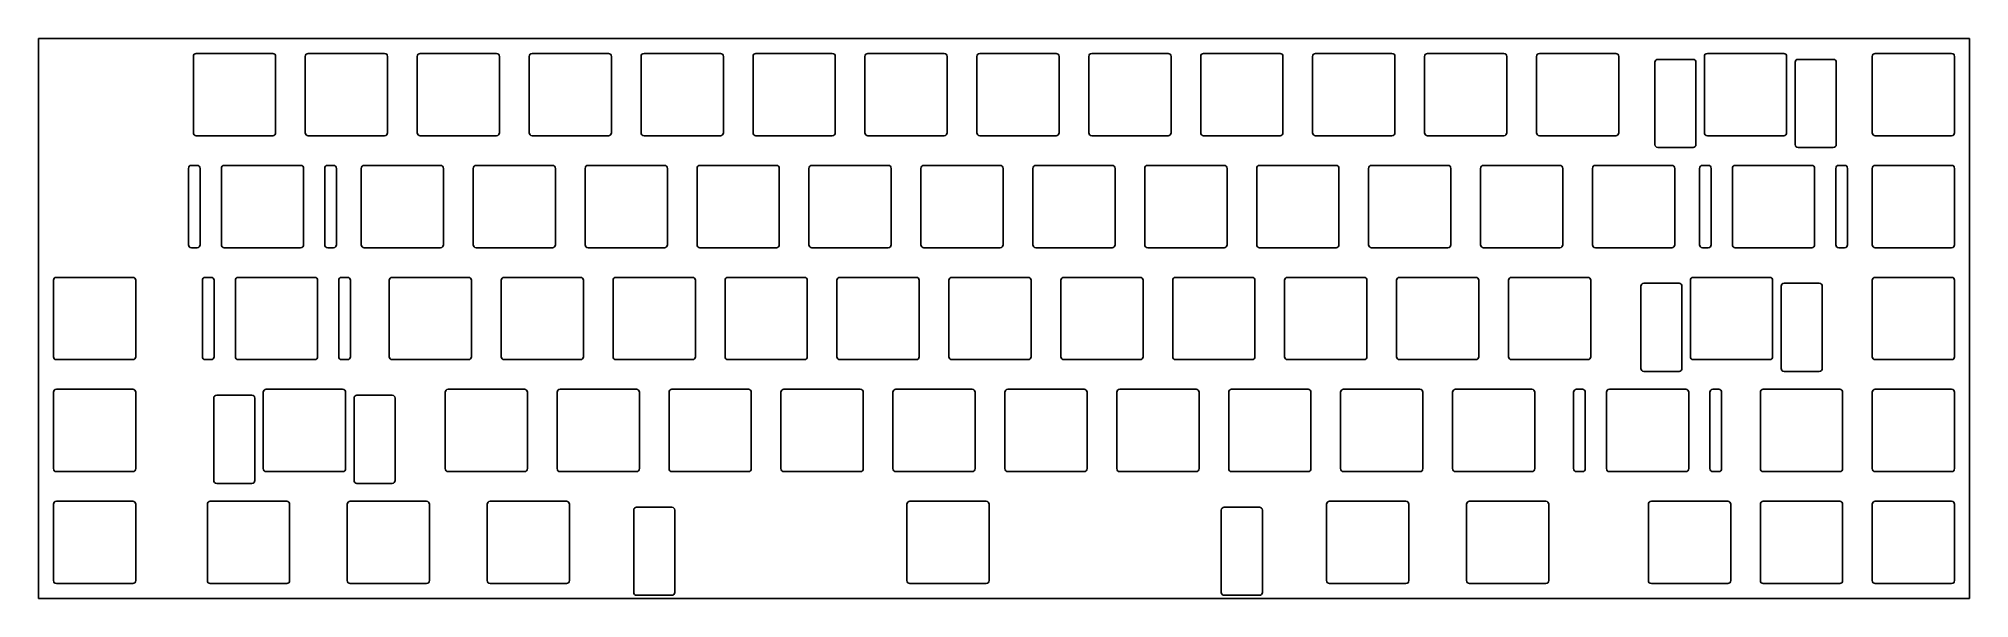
# Model space of a CAD drawing. Header units: millimetres. Extents: x 0 to 329, y -95 to 0.
import ezdxf

# ---------------------------------------------------------------- set-up
doc = ezdxf.new("R2010")
doc.units = ezdxf.units.MM

msp = doc.modelspace()

# ---------------------------------------------------------------- linework, layer by layer
for p, q in [((0, 0), (328.6125, 0)), ((0, 0), (0, -95.25)), ((328.6125, 0), (328.6125, -95.25)), ((26.3375, -3.025), (26.3375, -16.025)), ((26.8375, -2.525), (39.8375, -2.525)), ((40.3375, -3.025), (40.3375, -16.025)), ((45.3875, -3.025), (45.3875, -16.025)), ((45.8875, -2.525), (58.8875, -2.525)), ((59.3875, -3.025), (59.3875, -16.025)), ((64.4375, -3.025), (64.4375, -16.025)), ((64.9375, -2.525), (77.9375, -2.525)), ((78.4375, -3.025), (78.4375, -16.025)), ((83.4875, -3.025), (83.4875, -16.025)), ((83.9875, -2.525), (96.9875, -2.525)), ((97.4875, -3.025), (97.4875, -16.025)), ((102.5375, -3.025), (102.5375, -16.025)), ((103.0375, -2.525), (116.0375, -2.525)), ((116.5375, -3.025), (116.5375, -16.025)), ((121.5875, -3.025), (121.5875, -16.025)), ((122.0875, -2.525), (135.0875, -2.525)), ((135.5875, -3.025), (135.5875, -16.025)), ((140.6375, -3.025), (140.6375, -16.025)), ((141.1375, -2.525), (154.1375, -2.525)), ((154.6375, -3.025), (154.6375, -16.025)), ((159.6875, -3.025), (159.6875, -16.025)), ((160.1875, -2.525), (173.1875, -2.525)), ((173.6875, -3.025), (173.6875, -16.025)), ((178.7375, -3.025), (178.7375, -16.025)), ((179.2375, -2.525), (192.2375, -2.525)), ((192.7375, -3.025), (192.7375, -16.025)), ((197.7875, -3.025), (197.7875, -16.025)), ((198.2875, -2.525), (211.2875, -2.525)), ((211.7875, -3.025), (211.7875, -16.025)), ((216.8375, -3.025), (216.8375, -16.025)), ((217.3375, -2.525), (230.3375, -2.525)), ((230.8375, -3.025), (230.8375, -16.025)), ((235.8875, -3.025), (235.8875, -16.025)), ((236.3875, -2.525), (249.3875, -2.525)), ((249.8875, -3.025), (249.8875, -16.025)), ((254.9375, -3.025), (254.9375, -16.025)), ((255.4375, -2.525), (268.4375, -2.525)), ((268.9375, -3.025), (268.9375, -16.025)), ((283.5125, -3.025), (283.5125, -16.025)), ((284.0125, -2.525), (297.0125, -2.525)), ((297.5125, -3.025), (297.5125, -16.025)), ((312.0875, -3.025), (312.0875, -16.025)), ((312.5875, -2.525), (325.5875, -2.525)), ((326.0875, -3.025), (326.0875, -16.025)), ((275.0745, -4.025), (275.0745, -18.025)), ((275.5745, -3.525), (281.5745, -3.525)), ((282.0745, -4.025), (282.0745, -18.025)), ((298.9505, -4.025), (298.9505, -18.025)), ((299.4505, -3.525), (305.4505, -3.525)), ((305.9505, -4.025), (305.9505, -18.025)), ((26.8375, -16.525), (39.8375, -16.525)), ((45.8875, -16.525), (58.8875, -16.525)), ((64.9375, -16.525), (77.9375, -16.525)), ((83.9875, -16.525), (96.9875, -16.525)), ((103.0375, -16.525), (116.0375, -16.525)), ((122.0875, -16.525), (135.0875, -16.525)), ((141.1375, -16.525), (154.1375, -16.525)), ((160.1875, -16.525), (173.1875, -16.525)), ((179.2375, -16.525), (192.2375, -16.525)), ((198.2875, -16.525), (211.2875, -16.525)), ((217.3375, -16.525), (230.3375, -16.525)), ((236.3875, -16.525), (249.3875, -16.525)), ((255.4375, -16.525), (268.4375, -16.525)), ((275.5745, -18.525), (281.5745, -18.525)), ((284.0125, -16.525), (297.0125, -16.525)), ((299.4505, -18.525), (305.4505, -18.525)), ((312.5875, -16.525), (325.5875, -16.525)), ((25.5, -22.075), (25.5, -35.075)), ((26, -21.575), (27, -21.575)), ((27.5, -22.075), (27.5, -35.075)), ((31.1, -22.075), (31.1, -35.075)), ((31.6, -21.575), (44.6, -21.575)), ((45.1, -22.075), (45.1, -35.075)), ((48.7, -22.075), (48.7, -35.075)), ((49.2, -21.575), (50.2, -21.575)), ((50.7, -22.075), (50.7, -35.075)), ((54.9125, -22.075), (54.9125, -35.075)), ((55.4125, -21.575), (68.4125, -21.575)), ((68.9125, -22.075), (68.9125, -35.075)), ((73.9625, -22.075), (73.9625, -35.075)), ((74.4625, -21.575), (87.4625, -21.575)), ((87.9625, -22.075), (87.9625, -35.075)), ((93.0125, -22.075), (93.0125, -35.075)), ((93.5125, -21.575), (106.5125, -21.575)), ((107.0125, -22.075), (107.0125, -35.075)), ((112.0625, -22.075), (112.0625, -35.075)), ((112.5625, -21.575), (125.5625, -21.575)), ((126.0625, -22.075), (126.0625, -35.075)), ((131.1125, -22.075), (131.1125, -35.075)), ((131.6125, -21.575), (144.6125, -21.575)), ((145.1125, -22.075), (145.1125, -35.075)), ((150.1625, -22.075), (150.1625, -35.075)), ((150.6625, -21.575), (163.6625, -21.575)), ((164.1625, -22.075), (164.1625, -35.075)), ((169.2125, -22.075), (169.2125, -35.075)), ((169.7125, -21.575), (182.7125, -21.575)), ((183.2125, -22.075), (183.2125, -35.075)), ((188.2625, -22.075), (188.2625, -35.075)), ((188.7625, -21.575), (201.7625, -21.575)), ((202.2625, -22.075), (202.2625, -35.075)), ((207.3125, -22.075), (207.3125, -35.075)), ((207.8125, -21.575), (220.8125, -21.575)), ((221.3125, -22.075), (221.3125, -35.075)), ((226.3625, -22.075), (226.3625, -35.075)), ((226.8625, -21.575), (239.8625, -21.575)), ((240.3625, -22.075), (240.3625, -35.075)), ((245.4125, -22.075), (245.4125, -35.075)), ((245.9125, -21.575), (258.9125, -21.575)), ((259.4125, -22.075), (259.4125, -35.075)), ((264.4625, -22.075), (264.4625, -35.075)), ((264.9625, -21.575), (277.9625, -21.575)), ((278.4625, -22.075), (278.4625, -35.075)), ((282.675, -22.075), (282.675, -35.075)), ((283.175, -21.575), (284.175, -21.575)), ((284.675, -22.075), (284.675, -35.075)), ((288.275, -22.075), (288.275, -35.075)), ((288.775, -21.575), (301.775, -21.575)), ((302.275, -22.075), (302.275, -35.075)), ((305.875, -22.075), (305.875, -35.075)), ((306.375, -21.575), (307.375, -21.575)), ((307.875, -22.075), (307.875, -35.075)), ((312.0875, -22.075), (312.0875, -35.075)), ((312.5875, -21.575), (325.5875, -21.575)), ((326.0875, -22.075), (326.0875, -35.075)), ((26, -35.575), (27, -35.575)), ((31.6, -35.575), (44.6, -35.575)), ((49.2, -35.575), (50.2, -35.575)), ((55.4125, -35.575), (68.4125, -35.575)), ((74.4625, -35.575), (87.4625, -35.575)), ((93.5125, -35.575), (106.5125, -35.575)), ((112.5625, -35.575), (125.5625, -35.575)), ((131.6125, -35.575), (144.6125, -35.575)), ((150.6625, -35.575), (163.6625, -35.575)), ((169.7125, -35.575), (182.7125, -35.575)), ((188.7625, -35.575), (201.7625, -35.575)), ((207.8125, -35.575), (220.8125, -35.575)), ((226.8625, -35.575), (239.8625, -35.575)), ((245.9125, -35.575), (258.9125, -35.575)), ((264.9625, -35.575), (277.9625, -35.575)), ((283.175, -35.575), (284.175, -35.575)), ((288.775, -35.575), (301.775, -35.575)), ((306.375, -35.575), (307.375, -35.575)), ((312.5875, -35.575), (325.5875, -35.575)), ((2.525, -41.125), (2.525, -54.125)), ((3.025, -40.625), (16.025, -40.625)), ((16.525, -41.125), (16.525, -54.125)), ((27.88125, -41.125), (27.88125, -54.125)), ((28.38125, -40.625), (29.38125, -40.625)), ((29.88125, -41.125), (29.88125, -54.125)), ((33.48125, -41.125), (33.48125, -54.125)), ((33.98125, -40.625), (46.98125, -40.625)), ((47.48125, -41.125), (47.48125, -54.125)), ((51.08125, -41.125), (51.08125, -54.125)), ((51.58125, -40.625), (52.58125, -40.625)), ((53.08125, -41.125), (53.08125, -54.125)), ((59.675, -41.125), (59.675, -54.125)), ((60.175, -40.625), (73.175, -40.625)), ((73.675, -41.125), (73.675, -54.125)), ((78.725, -41.125), (78.725, -54.125)), ((79.225, -40.625), (92.225, -40.625)), ((92.725, -41.125), (92.725, -54.125)), ((97.775, -41.125), (97.775, -54.125)), ((98.275, -40.625), (111.275, -40.625)), ((111.775, -41.125), (111.775, -54.125)), ((116.825, -41.125), (116.825, -54.125)), ((117.325, -40.625), (130.325, -40.625)), ((130.825, -41.125), (130.825, -54.125)), ((135.875, -41.125), (135.875, -54.125)), ((136.375, -40.625), (149.375, -40.625)), ((149.875, -41.125), (149.875, -54.125)), ((154.925, -41.125), (154.925, -54.125)), ((155.425, -40.625), (168.425, -40.625)), ((168.925, -41.125), (168.925, -54.125)), ((173.975, -41.125), (173.975, -54.125)), ((174.475, -40.625), (187.475, -40.625)), ((187.975, -41.125), (187.975, -54.125)), ((193.025, -41.125), (193.025, -54.125)), ((193.525, -40.625), (206.525, -40.625)), ((207.025, -41.125), (207.025, -54.125)), ((212.075, -41.125), (212.075, -54.125)), ((212.575, -40.625), (225.575, -40.625)), ((226.075, -41.125), (226.075, -54.125)), ((231.125, -41.125), (231.125, -54.125)), ((231.625, -40.625), (244.625, -40.625)), ((245.125, -41.125), (245.125, -54.125)), ((250.175, -41.125), (250.175, -54.125)), ((250.675, -40.625), (263.675, -40.625)), ((264.175, -41.125), (264.175, -54.125)), ((272.69325, -42.125), (272.69325, -56.125)), ((273.19325, -41.625), (279.19325, -41.625)), ((279.69325, -42.125), (279.69325, -56.125)), ((281.13125, -41.125), (281.13125, -54.125)), ((281.63125, -40.625), (294.63125, -40.625)), ((295.13125, -41.125), (295.13125, -54.125)), ((296.56925, -42.125), (296.56925, -56.125)), ((297.06925, -41.625), (303.06925, -41.625)), ((303.56925, -42.125), (303.56925, -56.125)), ((312.0875, -41.125), (312.0875, -54.125)), ((312.5875, -40.625), (325.5875, -40.625)), ((326.0875, -41.125), (326.0875, -54.125)), ((3.025, -54.625), (16.025, -54.625)), ((28.38125, -54.625), (29.38125, -54.625)), ((33.98125, -54.625), (46.98125, -54.625)), ((51.58125, -54.625), (52.58125, -54.625)), ((60.175, -54.625), (73.175, -54.625)), ((79.225, -54.625), (92.225, -54.625)), ((98.275, -54.625), (111.275, -54.625)), ((117.325, -54.625), (130.325, -54.625)), ((136.375, -54.625), (149.375, -54.625)), ((155.425, -54.625), (168.425, -54.625)), ((174.475, -54.625), (187.475, -54.625)), ((193.525, -54.625), (206.525, -54.625)), ((212.575, -54.625), (225.575, -54.625)), ((231.625, -54.625), (244.625, -54.625)), ((250.675, -54.625), (263.675, -54.625)), ((281.63125, -54.625), (294.63125, -54.625)), ((312.5875, -54.625), (325.5875, -54.625)), ((273.19325, -56.625), (279.19325, -56.625)), ((297.06925, -56.625), (303.06925, -56.625)), ((2.525, -60.175), (2.525, -73.175)), ((3.025, -59.675), (16.025, -59.675)), ((16.525, -60.175), (16.525, -73.175)), ((29.80575, -61.175), (29.80575, -75.175)), ((30.30575, -60.675), (36.30575, -60.675)), ((36.80575, -61.175), (36.80575, -75.175)), ((38.24375, -60.175), (38.24375, -73.175)), ((38.74375, -59.675), (51.74375, -59.675)), ((52.24375, -60.175), (52.24375, -73.175)), ((53.68175, -61.175), (53.68175, -75.175)), ((54.18175, -60.675), (60.18175, -60.675)), ((60.68175, -61.175), (60.68175, -75.175)), ((69.2, -60.175), (69.2, -73.175)), ((69.7, -59.675), (82.7, -59.675)), ((83.2, -60.175), (83.2, -73.175)), ((88.25, -60.175), (88.25, -73.175)), ((88.75, -59.675), (101.75, -59.675)), ((102.25, -60.175), (102.25, -73.175)), ((107.3, -60.175), (107.3, -73.175)), ((107.8, -59.675), (120.8, -59.675)), ((121.3, -60.175), (121.3, -73.175)), ((126.35, -60.175), (126.35, -73.175)), ((126.85, -59.675), (139.85, -59.675)), ((140.35, -60.175), (140.35, -73.175)), ((145.4, -60.175), (145.4, -73.175)), ((145.9, -59.675), (158.9, -59.675)), ((159.4, -60.175), (159.4, -73.175)), ((164.45, -60.175), (164.45, -73.175)), ((164.95, -59.675), (177.95, -59.675)), ((178.45, -60.175), (178.45, -73.175)), ((183.5, -60.175), (183.5, -73.175)), ((184, -59.675), (197, -59.675)), ((197.5, -60.175), (197.5, -73.175)), ((202.55, -60.175), (202.55, -73.175)), ((203.05, -59.675), (216.05, -59.675)), ((216.55, -60.175), (216.55, -73.175)), ((221.6, -60.175), (221.6, -73.175)), ((222.1, -59.675), (235.1, -59.675)), ((235.6, -60.175), (235.6, -73.175)), ((240.65, -60.175), (240.65, -73.175)), ((241.15, -59.675), (254.15, -59.675)), ((254.65, -60.175), (254.65, -73.175)), ((261.24375, -60.175), (261.24375, -73.175)), ((261.74375, -59.675), (262.74375, -59.675)), ((263.24375, -60.175), (263.24375, -73.175)), ((266.84375, -60.175), (266.84375, -73.175)), ((267.34375, -59.675), (280.34375, -59.675)), ((280.84375, -60.175), (280.84375, -73.175)), ((284.44375, -60.175), (284.44375, -73.175)), ((284.94375, -59.675), (285.94375, -59.675)), ((286.44375, -60.175), (286.44375, -73.175)), ((293.0375, -60.175), (293.0375, -73.175)), ((293.5375, -59.675), (306.5375, -59.675)), ((307.0375, -60.175), (307.0375, -73.175)), ((312.0875, -60.175), (312.0875, -73.175)), ((312.5875, -59.675), (325.5875, -59.675)), ((326.0875, -60.175), (326.0875, -73.175)), ((3.025, -73.675), (16.025, -73.675)), ((38.74375, -73.675), (51.74375, -73.675)), ((69.7, -73.675), (82.7, -73.675)), ((88.75, -73.675), (101.75, -73.675)), ((107.8, -73.675), (120.8, -73.675)), ((126.85, -73.675), (139.85, -73.675)), ((145.9, -73.675), (158.9, -73.675)), ((164.95, -73.675), (177.95, -73.675)), ((184, -73.675), (197, -73.675)), ((203.05, -73.675), (216.05, -73.675)), ((222.1, -73.675), (235.1, -73.675)), ((241.15, -73.675), (254.15, -73.675)), ((261.74375, -73.675), (262.74375, -73.675)), ((267.34375, -73.675), (280.34375, -73.675)), ((284.94375, -73.675), (285.94375, -73.675)), ((293.5375, -73.675), (306.5375, -73.675)), ((312.5875, -73.675), (325.5875, -73.675)), ((3.025, -78.725), (16.025, -78.725)), ((29.21875, -78.725), (42.21875, -78.725)), ((30.30575, -75.675), (36.30575, -75.675)), ((53.03125, -78.725), (66.03125, -78.725)), ((54.18175, -75.675), (60.18175, -75.675)), ((76.84375, -78.725), (89.84375, -78.725)), ((148.28125, -78.725), (161.28125, -78.725)), ((219.71875, -78.725), (232.71875, -78.725)), ((243.53125, -78.725), (256.53125, -78.725)), ((274.4875, -78.725), (287.4875, -78.725)), ((293.5375, -78.725), (306.5375, -78.725)), ((312.5875, -78.725), (325.5875, -78.725)), ((2.525, -79.225), (2.525, -92.225)), ((16.525, -79.225), (16.525, -92.225)), ((28.71875, -79.225), (28.71875, -92.225)), ((42.71875, -79.225), (42.71875, -92.225)), ((52.53125, -79.225), (52.53125, -92.225)), ((66.53125, -79.225), (66.53125, -92.225)), ((76.34375, -79.225), (76.34375, -92.225)), ((90.34375, -79.225), (90.34375, -92.225)), ((101.28125, -80.225), (101.28125, -94.225)), ((101.78125, -79.725), (107.78125, -79.725)), ((108.28125, -80.225), (108.28125, -94.225)), ((147.78125, -79.225), (147.78125, -92.225)), ((161.78125, -79.225), (161.78125, -92.225)), ((201.28125, -80.225), (201.28125, -94.225)), ((201.78125, -79.725), (207.78125, -79.725)), ((208.28125, -80.225), (208.28125, -94.225)), ((219.21875, -79.225), (219.21875, -92.225)), ((233.21875, -79.225), (233.21875, -92.225)), ((243.03125, -79.225), (243.03125, -92.225)), ((257.03125, -79.225), (257.03125, -92.225)), ((273.9875, -79.225), (273.9875, -92.225)), ((287.9875, -79.225), (287.9875, -92.225)), ((293.0375, -79.225), (293.0375, -92.225)), ((307.0375, -79.225), (307.0375, -92.225)), ((312.0875, -79.225), (312.0875, -92.225)), ((326.0875, -79.225), (326.0875, -92.225)), ((0, -95.25), (328.6125, -95.25)), ((3.025, -92.725), (16.025, -92.725)), ((29.21875, -92.725), (42.21875, -92.725)), ((53.03125, -92.725), (66.03125, -92.725)), ((76.84375, -92.725), (89.84375, -92.725)), ((101.78125, -94.725), (107.78125, -94.725)), ((148.28125, -92.725), (161.28125, -92.725)), ((201.78125, -94.725), (207.78125, -94.725)), ((219.71875, -92.725), (232.71875, -92.725)), ((243.53125, -92.725), (256.53125, -92.725)), ((274.4875, -92.725), (287.4875, -92.725)), ((293.5375, -92.725), (306.5375, -92.725)), ((312.5875, -92.725), (325.5875, -92.725))]:
    msp.add_line(p, q)
for centre, start, end in [((26.8375, -3.025), 90, 180), ((39.8375, -3.025), 0, 90), ((45.8875, -3.025), 90, 180), ((58.8875, -3.025), 0, 90), ((64.9375, -3.025), 90, 180), ((77.9375, -3.025), 0, 90), ((83.9875, -3.025), 90, 180), ((96.9875, -3.025), 0, 90), ((103.0375, -3.025), 90, 180), ((116.0375, -3.025), 0, 90), ((122.0875, -3.025), 90, 180), ((135.0875, -3.025), 0, 90), ((141.1375, -3.025), 90, 180), ((154.1375, -3.025), 0, 90), ((160.1875, -3.025), 90, 180), ((173.1875, -3.025), 0, 90), ((179.2375, -3.025), 90, 180), ((192.2375, -3.025), 0, 90), ((198.2875, -3.025), 90, 180), ((211.2875, -3.025), 0, 90), ((217.3375, -3.025), 90, 180), ((230.3375, -3.025), 0, 90), ((236.3875, -3.025), 90, 180), ((249.3875, -3.025), 0, 90), ((255.4375, -3.025), 90, 180), ((268.4375, -3.025), 0, 90), ((284.0125, -3.025), 90, 180), ((297.0125, -3.025), 0, 90), ((312.5875, -3.025), 90, 180), ((325.5875, -3.025), 0, 90), ((275.5745, -4.025), 90, 180), ((281.5745, -4.025), 0, 90), ((299.4505, -4.025), 90, 180), ((305.4505, -4.025), 0, 90), ((26.8375, -16.025), 180, 270), ((39.8375, -16.025), 270, 360), ((45.8875, -16.025), 180, 270), ((58.8875, -16.025), 270, 360), ((64.9375, -16.025), 180, 270), ((77.9375, -16.025), 270, 360), ((83.9875, -16.025), 180, 270), ((96.9875, -16.025), 270, 360), ((103.0375, -16.025), 180, 270), ((116.0375, -16.025), 270, 360), ((122.0875, -16.025), 180, 270), ((135.0875, -16.025), 270, 360), ((141.1375, -16.025), 180, 270), ((154.1375, -16.025), 270, 360), ((160.1875, -16.025), 180, 270), ((173.1875, -16.025), 270, 360), ((179.2375, -16.025), 180, 270), ((192.2375, -16.025), 270, 360), ((198.2875, -16.025), 180, 270), ((211.2875, -16.025), 270, 360), ((217.3375, -16.025), 180, 270), ((230.3375, -16.025), 270, 360), ((236.3875, -16.025), 180, 270), ((249.3875, -16.025), 270, 360), ((255.4375, -16.025), 180, 270), ((268.4375, -16.025), 270, 360), ((284.0125, -16.025), 180, 270), ((297.0125, -16.025), 270, 360), ((312.5875, -16.025), 180, 270), ((325.5875, -16.025), 270, 360), ((275.5745, -18.025), 180, 270), ((281.5745, -18.025), 270, 360), ((299.4505, -18.025), 180, 270), ((305.4505, -18.025), 270, 360), ((26, -22.075), 90, 180), ((27, -22.075), 0, 90), ((31.6, -22.075), 90, 180), ((44.6, -22.075), 0, 90), ((49.2, -22.075), 90, 180), ((50.2, -22.075), 0, 90), ((55.4125, -22.075), 90, 180), ((68.4125, -22.075), 0, 90), ((74.4625, -22.075), 90, 180), ((87.4625, -22.075), 0, 90), ((93.5125, -22.075), 90, 180), ((106.5125, -22.075), 0, 90), ((112.5625, -22.075), 90, 180), ((125.5625, -22.075), 0, 90), ((131.6125, -22.075), 90, 180), ((144.6125, -22.075), 0, 90), ((150.6625, -22.075), 90, 180), ((163.6625, -22.075), 0, 90), ((169.7125, -22.075), 90, 180), ((182.7125, -22.075), 0, 90), ((188.7625, -22.075), 90, 180), ((201.7625, -22.075), 0, 90), ((207.8125, -22.075), 90, 180), ((220.8125, -22.075), 0, 90), ((226.8625, -22.075), 90, 180), ((239.8625, -22.075), 0, 90), ((245.9125, -22.075), 90, 180), ((258.9125, -22.075), 0, 90), ((264.9625, -22.075), 90, 180), ((277.9625, -22.075), 0, 90), ((283.175, -22.075), 90, 180), ((284.175, -22.075), 0, 90), ((288.775, -22.075), 90, 180), ((301.775, -22.075), 0, 90), ((306.375, -22.075), 90, 180), ((307.375, -22.075), 0, 90), ((312.5875, -22.075), 90, 180), ((325.5875, -22.075), 0, 90), ((26, -35.075), 180, 270), ((27, -35.075), 270, 360), ((31.6, -35.075), 180, 270), ((44.6, -35.075), 270, 360), ((49.2, -35.075), 180, 270), ((50.2, -35.075), 270, 360), ((55.4125, -35.075), 180, 270), ((68.4125, -35.075), 270, 360), ((74.4625, -35.075), 180, 270), ((87.4625, -35.075), 270, 360), ((93.5125, -35.075), 180, 270), ((106.5125, -35.075), 270, 360), ((112.5625, -35.075), 180, 270), ((125.5625, -35.075), 270, 360), ((131.6125, -35.075), 180, 270), ((144.6125, -35.075), 270, 360), ((150.6625, -35.075), 180, 270), ((163.6625, -35.075), 270, 360), ((169.7125, -35.075), 180, 270), ((182.7125, -35.075), 270, 360), ((188.7625, -35.075), 180, 270), ((201.7625, -35.075), 270, 360), ((207.8125, -35.075), 180, 270), ((220.8125, -35.075), 270, 360), ((226.8625, -35.075), 180, 270), ((239.8625, -35.075), 270, 360), ((245.9125, -35.075), 180, 270), ((258.9125, -35.075), 270, 360), ((264.9625, -35.075), 180, 270), ((277.9625, -35.075), 270, 360), ((283.175, -35.075), 180, 270), ((284.175, -35.075), 270, 360), ((288.775, -35.075), 180, 270), ((301.775, -35.075), 270, 360), ((306.375, -35.075), 180, 270), ((307.375, -35.075), 270, 360), ((312.5875, -35.075), 180, 270), ((325.5875, -35.075), 270, 360), ((3.025, -41.125), 90, 180), ((16.025, -41.125), 0, 90), ((28.38125, -41.125), 90, 180), ((29.38125, -41.125), 0, 90), ((33.98125, -41.125), 90, 180), ((46.98125, -41.125), 0, 90), ((51.58125, -41.125), 90, 180), ((52.58125, -41.125), 0, 90), ((60.175, -41.125), 90, 180), ((73.175, -41.125), 0, 90), ((79.225, -41.125), 90, 180), ((92.225, -41.125), 0, 90), ((98.275, -41.125), 90, 180), ((111.275, -41.125), 0, 90), ((117.325, -41.125), 90, 180), ((130.325, -41.125), 0, 90), ((136.375, -41.125), 90, 180), ((149.375, -41.125), 0, 90), ((155.425, -41.125), 90, 180), ((168.425, -41.125), 0, 90), ((174.475, -41.125), 90, 180), ((187.475, -41.125), 0, 90), ((193.525, -41.125), 90, 180), ((206.525, -41.125), 0, 90), ((212.575, -41.125), 90, 180), ((225.575, -41.125), 0, 90), ((231.625, -41.125), 90, 180), ((244.625, -41.125), 0, 90), ((250.675, -41.125), 90, 180), ((263.675, -41.125), 0, 90), ((273.19325, -42.125), 90, 180), ((279.19325, -42.125), 0, 90), ((281.63125, -41.125), 90, 180), ((294.63125, -41.125), 0, 90), ((297.06925, -42.125), 90, 180), ((303.06925, -42.125), 0, 90), ((312.5875, -41.125), 90, 180), ((325.5875, -41.125), 0, 90), ((3.025, -54.125), 180, 270), ((16.025, -54.125), 270, 360), ((28.38125, -54.125), 180, 270), ((29.38125, -54.125), 270, 360), ((33.98125, -54.125), 180, 270), ((46.98125, -54.125), 270, 360), ((51.58125, -54.125), 180, 270), ((52.58125, -54.125), 270, 360), ((60.175, -54.125), 180, 270), ((73.175, -54.125), 270, 360), ((79.225, -54.125), 180, 270), ((92.225, -54.125), 270, 360), ((98.275, -54.125), 180, 270), ((111.275, -54.125), 270, 360), ((117.325, -54.125), 180, 270), ((130.325, -54.125), 270, 360), ((136.375, -54.125), 180, 270), ((149.375, -54.125), 270, 360), ((155.425, -54.125), 180, 270), ((168.425, -54.125), 270, 360), ((174.475, -54.125), 180, 270), ((187.475, -54.125), 270, 360), ((193.525, -54.125), 180, 270), ((206.525, -54.125), 270, 360), ((212.575, -54.125), 180, 270), ((225.575, -54.125), 270, 360), ((231.625, -54.125), 180, 270), ((244.625, -54.125), 270, 360), ((250.675, -54.125), 180, 270), ((263.675, -54.125), 270, 360), ((281.63125, -54.125), 180, 270), ((294.63125, -54.125), 270, 360), ((312.5875, -54.125), 180, 270), ((325.5875, -54.125), 270, 360), ((273.19325, -56.125), 180, 270), ((279.19325, -56.125), 270, 360), ((297.06925, -56.125), 180, 270), ((303.06925, -56.125), 270, 360), ((3.025, -60.175), 90, 180), ((16.025, -60.175), 0, 90), ((30.30575, -61.175), 90, 180), ((36.30575, -61.175), 0, 90), ((38.74375, -60.175), 90, 180), ((51.74375, -60.175), 0, 90), ((54.18175, -61.175), 90, 180), ((60.18175, -61.175), 0, 90), ((69.7, -60.175), 90, 180), ((82.7, -60.175), 0, 90), ((88.75, -60.175), 90, 180), ((101.75, -60.175), 0, 90), ((107.8, -60.175), 90, 180), ((120.8, -60.175), 0, 90), ((126.85, -60.175), 90, 180), ((139.85, -60.175), 0, 90), ((145.9, -60.175), 90, 180), ((158.9, -60.175), 0, 90), ((164.95, -60.175), 90, 180), ((177.95, -60.175), 0, 90), ((184, -60.175), 90, 180), ((197, -60.175), 0, 90), ((203.05, -60.175), 90, 180), ((216.05, -60.175), 0, 90), ((222.1, -60.175), 90, 180), ((235.1, -60.175), 0, 90), ((241.15, -60.175), 90, 180), ((254.15, -60.175), 0, 90), ((261.74375, -60.175), 90, 180), ((262.74375, -60.175), 0, 90), ((267.34375, -60.175), 90, 180), ((280.34375, -60.175), 0, 90), ((284.94375, -60.175), 90, 180), ((285.94375, -60.175), 0, 90), ((293.5375, -60.175), 90, 180), ((306.5375, -60.175), 0, 90), ((312.5875, -60.175), 90, 180), ((325.5875, -60.175), 0, 90), ((3.025, -73.175), 180, 270), ((16.025, -73.175), 270, 360), ((30.30575, -75.175), 180, 270), ((36.30575, -75.175), 270, 360), ((38.74375, -73.175), 180, 270), ((51.74375, -73.175), 270, 360), ((54.18175, -75.175), 180, 270), ((60.18175, -75.175), 270, 360), ((69.7, -73.175), 180, 270), ((82.7, -73.175), 270, 360), ((88.75, -73.175), 180, 270), ((101.75, -73.175), 270, 360), ((107.8, -73.175), 180, 270), ((120.8, -73.175), 270, 360), ((126.85, -73.175), 180, 270), ((139.85, -73.175), 270, 360), ((145.9, -73.175), 180, 270), ((158.9, -73.175), 270, 360), ((164.95, -73.175), 180, 270), ((177.95, -73.175), 270, 360), ((184, -73.175), 180, 270), ((197, -73.175), 270, 360), ((203.05, -73.175), 180, 270), ((216.05, -73.175), 270, 360), ((222.1, -73.175), 180, 270), ((235.1, -73.175), 270, 360), ((241.15, -73.175), 180, 270), ((254.15, -73.175), 270, 360), ((261.74375, -73.175), 180, 270), ((262.74375, -73.175), 270, 360), ((267.34375, -73.175), 180, 270), ((280.34375, -73.175), 270, 360), ((284.94375, -73.175), 180, 270), ((285.94375, -73.175), 270, 360), ((293.5375, -73.175), 180, 270), ((306.5375, -73.175), 270, 360), ((312.5875, -73.175), 180, 270), ((325.5875, -73.175), 270, 360), ((3.025, -79.225), 90, 180), ((16.025, -79.225), 0, 90), ((29.21875, -79.225), 90, 180), ((42.21875, -79.225), 0, 90), ((53.03125, -79.225), 90, 180), ((66.03125, -79.225), 0, 90), ((76.84375, -79.225), 90, 180), ((89.84375, -79.225), 0, 90), ((148.28125, -79.225), 90, 180), ((161.28125, -79.225), 0, 90), ((219.71875, -79.225), 90, 180), ((232.71875, -79.225), 0, 90), ((243.53125, -79.225), 90, 180), ((256.53125, -79.225), 0, 90), ((274.4875, -79.225), 90, 180), ((287.4875, -79.225), 0, 90), ((293.5375, -79.225), 90, 180), ((306.5375, -79.225), 0, 90), ((312.5875, -79.225), 90, 180), ((325.5875, -79.225), 0, 90), ((101.78125, -80.225), 90, 180), ((107.78125, -80.225), 0, 90), ((201.78125, -80.225), 90, 180), ((207.78125, -80.225), 0, 90), ((3.025, -92.225), 180, 270), ((16.025, -92.225), 270, 360), ((29.21875, -92.225), 180, 270), ((42.21875, -92.225), 270, 360), ((53.03125, -92.225), 180, 270), ((66.03125, -92.225), 270, 360), ((76.84375, -92.225), 180, 270), ((89.84375, -92.225), 270, 360), ((101.78125, -94.225), 180, 270), ((107.78125, -94.225), 270, 360), ((148.28125, -92.225), 180, 270), ((161.28125, -92.225), 270, 360), ((201.78125, -94.225), 180, 270), ((207.78125, -94.225), 270, 360), ((219.71875, -92.225), 180, 270), ((232.71875, -92.225), 270, 360), ((243.53125, -92.225), 180, 270), ((256.53125, -92.225), 270, 360), ((274.4875, -92.225), 180, 270), ((287.4875, -92.225), 270, 360), ((293.5375, -92.225), 180, 270), ((306.5375, -92.225), 270, 360), ((312.5875, -92.225), 180, 270), ((325.5875, -92.225), 270, 360)]:
    msp.add_arc(centre, 0.5, start, end)

doc.saveas('drawing.dxf')
